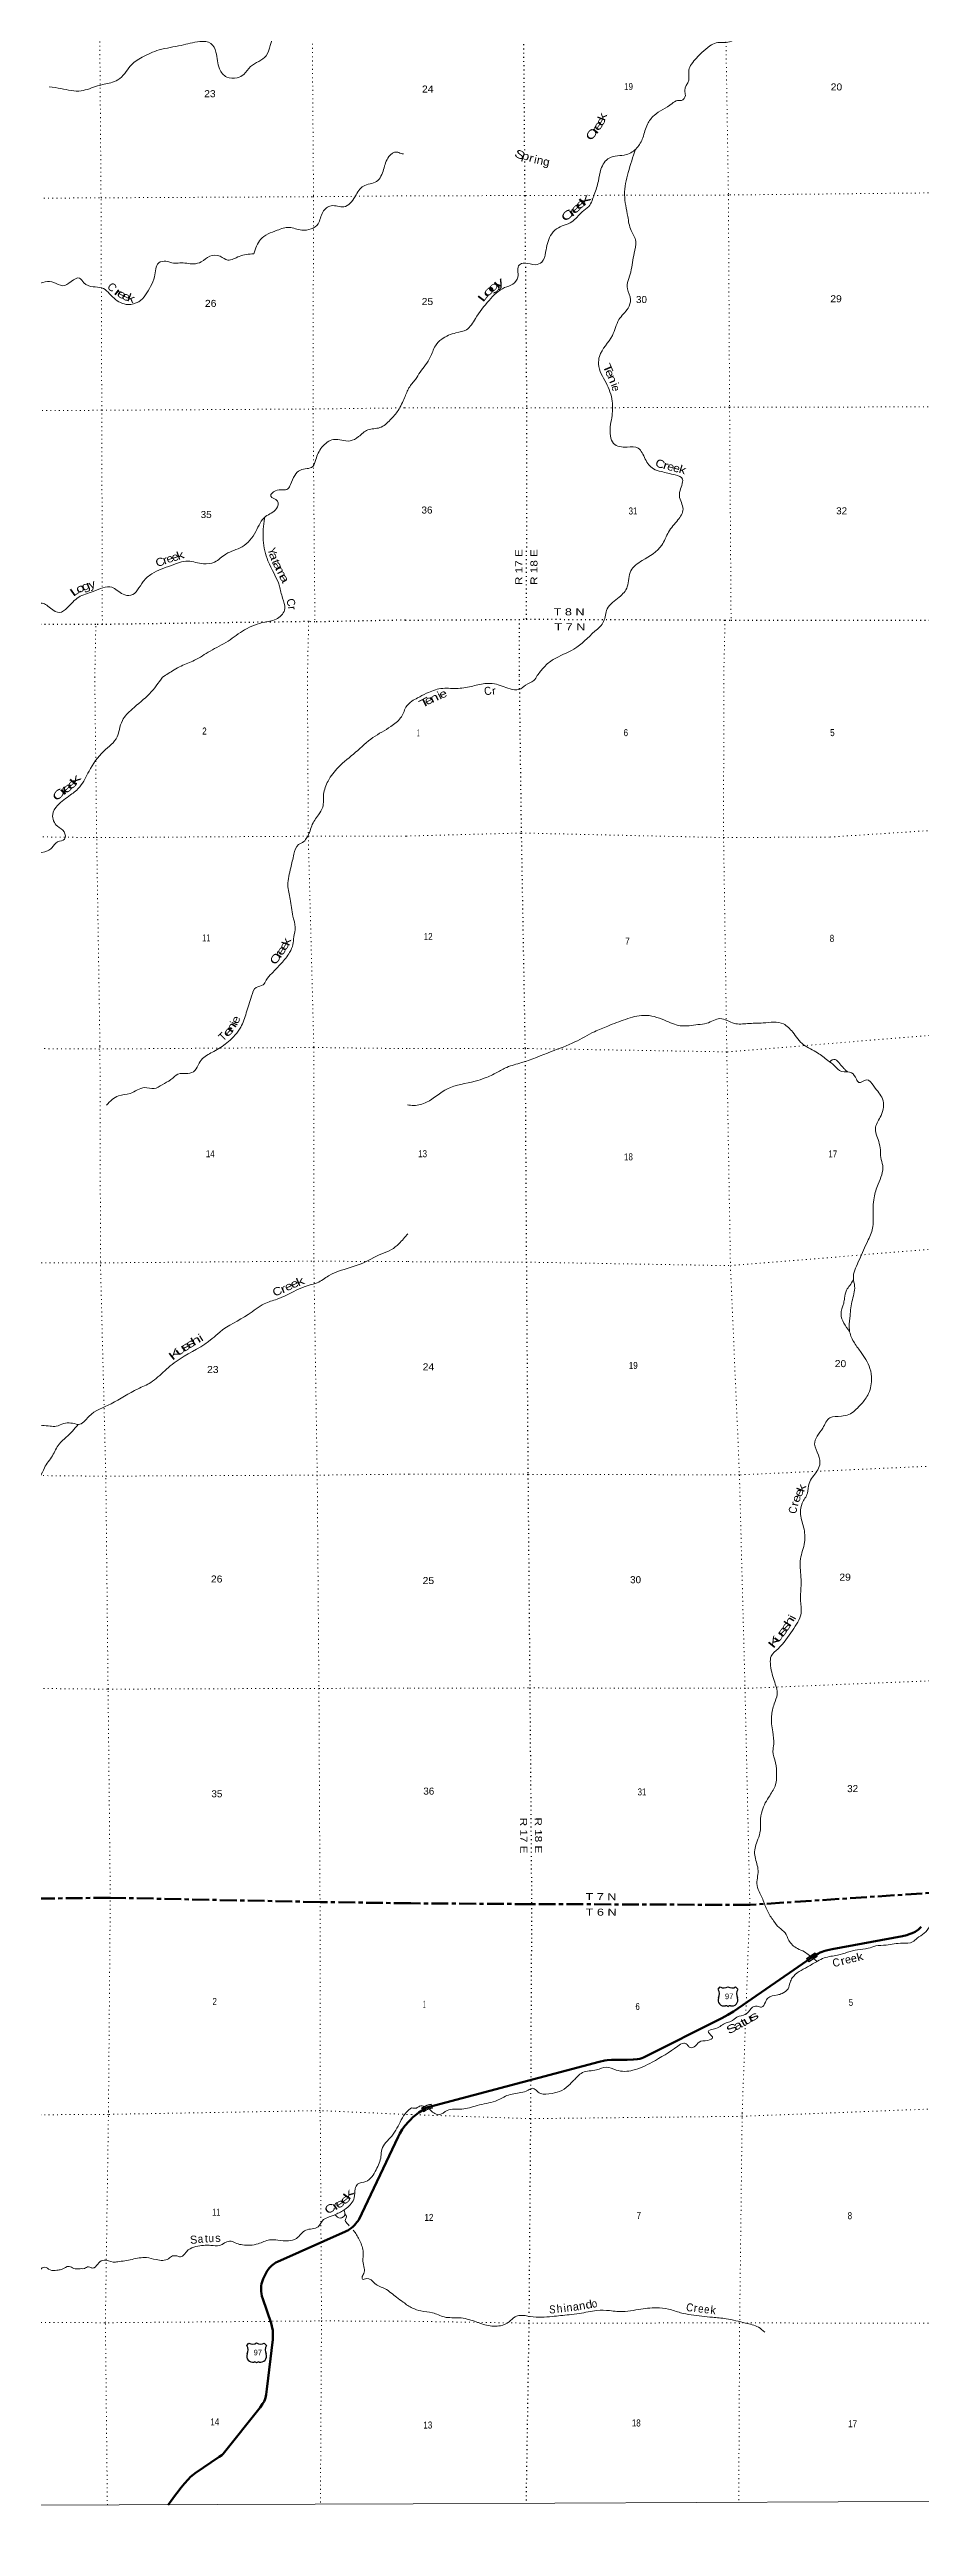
# Model space of a CAD drawing. Header units: feet. Extents: x -2 to 285336, y -549186 to -364975.
# Drawn here: x 86418 to 108175, y -549186 to -487635 of the extents above; entities that cross this region are included whole.
import ezdxf
from ezdxf.enums import TextEntityAlignment as Align

# ---------------------------------------------------------------- set-up
doc = ezdxf.new("R2010")
doc.units = ezdxf.units.FT
doc.header["$LTSCALE"] = 70
doc.linetypes.add('DOTTED', pattern=[1.5, 0.3, -1.2])
doc.linetypes.add('LONG_DASH_SHORT_DASH', pattern=[9.9, 6, -1.2, 1.5, -1.2])
for name, color, linetype, lineweight in [('11', 7, 'LONG_DASH_SHORT_DASH', 60), ('16', 7, 'Continuous', 25), ('20', 7, 'Continuous', 35), ('39', 7, 'Continuous', 13), ('4', 7, 'Continuous', 13), ('41', 7, 'Continuous', 13), ('55', 7, 'Continuous', 13), ('57', 7, 'Continuous', 13), ('6', 7, 'DOTTED', 25), ('7', 7, 'DOTTED', 13)]:
    doc.layers.add(name, color=color, linetype=linetype, lineweight=lineweight)

msp = doc.modelspace()

# ---------------------------------------------------------------- linework, layer by layer
at = {"layer": '11'}
for points in [[(127252.91, -533584.08), (124810.52, -533587.71), (119527.24, -533592.43), (114161.68, -533606.42), (108904.78, -533684.36), (103909.35, -534017.07), (98459.52, -533998.35), (95440.89, -533978.19)], [(95440.89, -533978.19), (93177.27, -533946.8), (87940.22, -533839.73), (82581.58, -533900.18), (77322.79, -533857.54), (72016.17, -533881.5), (71955.91, -533881.86), (66687.48, -533909.62), (63626.87, -533907.88)]]:
    msp.add_lwpolyline(points, dxfattribs=at)
at = {"layer": '16'}
for p, q in [((103119.03, -536128.05), (103170.34, -536069.29)), ((103362.1, -536063.32), (103361.82, -536063.52)), ((103554.19, -536069.2), (103605.58, -536128.05)), ((91350.5, -545030.92), (91401.81, -544972.16)), ((91593.57, -544966.19), (91593.29, -544966.39)), ((91785.66, -544972.07), (91837.05, -545030.92))]:
    msp.add_line(p, q, dxfattribs=at)
for centre, radius, start, end in [((103261.42, -535911.63), 182.07, 239.97227, 303.45418), ((103463.2, -535912.13), 181.52, 236.33975, 300.08743), ((103463.19, -535911.63), 182.07, 236.54582, 236.59441), ((103265.24, -536393.58), 151.42, 159.09177, 283.81923), ((102926.05, -536238.68), 222.05, 332.97043, 29.75871), ((103459.36, -536393.58), 151.42, 256.18077, 20.90823), ((103798.55, -536238.68), 222.05, 150.24129, 207.02957), ((91496.71, -545296.45), 151.42, 159.09177, 283.81923), ((91157.52, -545141.55), 222.05, 332.97043, 29.75871), ((91492.89, -544814.5), 182.07, 239.97227, 303.45418), ((91694.67, -544815), 181.52, 236.33975, 300.08743), ((91694.66, -544814.5), 182.07, 236.54582, 236.59441), ((91690.83, -545296.45), 151.42, 256.18077, 20.90823), ((92030.02, -545141.55), 222.05, 150.24129, 207.02957)]:
    msp.add_arc(centre, radius, start, end, dxfattribs=at)
for centre, major_axis, start_param, end_param in [((103320.58, -536592.4), (-19.56, 51.67), 4.95877769, 6.28318531), ((103404.03, -536592.4), (19.56, 51.67), 0, 1.32637542), ((91552.05, -545495.27), (-19.56, 51.67), 4.95877769, 6.28318531), ((91635.5, -545495.27), (19.56, 51.67), 0, 1.32637542)]:
    msp.add_ellipse(centre, major_axis=major_axis, ratio=0.929097, start_param=start_param, end_param=end_param, dxfattribs=at)
at = {"layer": '20', "lineweight": 70}
for points in [[(108185.42, -534568.2), (108116.14, -534630.77), (108034.49, -534687.81), (107960.54, -534726.35), (107887.12, -534752), (107824.96, -534771.05), (107716.76, -534796.82), (105960.69, -535124.82), (105812.12, -535157.21), (105759.74, -535172.63), (105715.06, -535188.05), (105661.13, -535211.17), (105606.01, -535238.6), (105465.88, -535327.45), (103498.35, -536683.81), (103358.2, -536768.65), (103212.02, -536845.48), (101251.37, -537832.54), (101214.84, -537845.75), (101162.46, -537862.71), (101099.29, -537875.04), (100997.61, -537885.83), (100844.38, -537892.34), (100451.25, -537893.89), (100343.61, -537898.94), (100291.23, -537908.19), (100148.52, -537943.24), (95911.7, -539063.67), (95888.38, -539070.19), (95852.16, -539080.98), (95839.45, -539085.8), (95823.46, -539093.7), (95806.81, -539101.76), (95790.9, -539111.24), (95643.37, -539209.22), (95523.32, -539304.02), (95497.13, -539326.06), (95480.85, -539341.58), (95471.8, -539351.79), (95463.11, -539364.29)], [(95463.11, -539364.29), (95389.22, -539439.58), (95306.66, -539532.44), (95271.77, -539575.57), (95229.63, -539635.47), (95169.92, -539734.3), (95126.2, -539818.96), (94143.46, -541886.67), (94121.93, -541920.34), (94099.63, -541951.24), (94073.69, -541984), (94038.8, -542021.99), (94002.89, -542055.88), (93951.8, -542096.82), (93907.45, -542128.78), (93868.97, -542154.95), (93849.98, -542165.75), (93813.69, -542184.06), (92112.57, -542935.84), (92071.58, -542959.48), (92042.33, -542978.48), (92006.93, -543003.64), (91975.11, -543029.31), (91946.38, -543056.01), (91916.62, -543087.84), (91858.77, -543168.46), (91807.06, -543261.21), (91759.1, -543360.46), (91730.37, -543436.45), (91715.99, -543488.82), (91707.79, -543539.13), (91705.73, -543587.4), (91706.76, -543653.11), (91708.81, -543680.84), (91714.97, -543734.23), (91728.31, -543799.95), (91748.18, -543868.45), (91954.41, -544472.07), (91973.58, -544544.41), (91991.54, -544619.88), (91996.67, -544644.53), (92000.26, -544677.9), (92002.31, -544743.62), (92002.83, -544814.98), (92000.86, -544877.72), (91849.13, -546124.54), (91830.41, -546251.52), (91813.99, -546335.72), (91797.57, -546389.12), (91779.1, -546430.19), (91744.21, -546491.8), (91684.94, -546577.68), (90759.4, -547736.73), (90721.42, -547769.11), (90661.42, -547815.69), (90063.09, -548219.2), (90018.27, -548251.63)], [(90018.27, -548251.63), (89947.32, -548310.35), (89881.64, -548380.17), (89791.33, -548478.75), (89711.28, -548577.33), (89602.51, -548723.14), (89547.09, -548797.07), (89458.84, -548914.13), (89382.8, -549013.71)]]:
    msp.add_lwpolyline(points, dxfattribs=at)
at = {"layer": '39'}
for points in [[(107817.47, -478899.9), (107907.73, -479259.2), (107852.92, -479546.94), (107713.29, -479754.75), (107524.86, -479852.27), (107257.73, -479885.9), (107009.19, -480017.92), (106757.22, -480266.55), (106585.46, -480480.56), (106381.29, -480642.49), (105978.2, -480815.57), (105621.34, -480988.39), (105326.65, -481136.75), (105236.79, -481249.81), (105263.72, -481408.45), (105377.08, -481568.63), (105510.29, -481680.46), (105621.33, -481778.34), (105607.81, -481886.96), (105395.36, -482002.71), (105163.27, -482207), (105098.27, -482468.67), (105305.9, -482590.14), (105543.88, -482753.65), (105814.89, -483087.84), (105906.77, -483370.75), (105841.38, -483556.03), (105558.82, -483716.39), (105335.21, -484009.08), (105273.83, -484190.32), (105310.54, -484296.65), (105363.01, -484338.57), (105278.95, -484407.38), (105076.38, -484490.91), (104663.9, -484792.68), (104492.5, -485077.04), (104423.53, -485346.77), (104439.09, -485640.15), (104362.28, -485950.13), (104044.48, -486295.6), (103886.3, -486413.05), (103746.24, -486534.43), (103711.29, -486775.83), (103648.24, -487025.42), (103547.38, -487347.59), (103401.19, -487450.91), (103065.69, -487476.88), (102911.31, -487552.1), (102713.19, -487718.02), (102453.38, -488006.89), (102385.82, -488158.01), (102383.08, -488409.29), (102281.89, -488667.13), (102298.61, -488793.67), (102202.74, -488912.8), (102102.28, -488917.37), (101966, -488994.5), (101517.3, -489288.43), (101353.61, -489506.42), (101236.76, -489846.77), (101087.33, -490102.87), (100826.89, -490267.12), (100395.23, -490353.92), (100191.64, -490632.43), (100126.84, -490932.29), (100026.03, -491264.5), (99884.85, -491562.77), (99720.76, -491702.37), (99464.75, -491946.99), (99083.79, -492123.97), (98935.92, -492293.63), (98809.4, -492708.4), (98712.19, -492958.18), (98561.78, -493021.32), (98284.22, -492980.64), (98153.81, -493023.57), (98115.18, -493333.33), (97991.46, -493506.88), (97786.91, -493594.44), (97396.61, -493912.17), (97057.25, -494366.3), (96831.56, -494644.93), (96570.7, -494724.76), (96215.76, -494881.5), (96057.84, -495049.2), (95930.67, -495335.33), (95677.31, -495706.58), (95559.64, -495886.12), (95397.93, -496098.07), (95342.25, -496214.96), (95285.66, -496344.42)], [(86417.73, -488576.62), (86709.21, -488617.28), (87213.71, -488674.9), (87625.03, -488550.12), (87952.18, -488474.02), (88132.68, -488400.71), (88300.76, -488241.05), (88434.59, -488057.45), (88737, -487832.77), (89160.14, -487653.66), (89710.12, -487538.2), (90175.82, -487445.29), (90453.24, -487488.03), (90576.72, -487706.44), (90666.89, -488126), (90850.58, -488332.03), (91109.8, -488346.73), (91272.19, -488265.48), (91442.13, -488069.63), (91832.75, -487802.27), (91934.11, -487542.48), (92034.92, -487152.05), (92093.87, -486840.23), (92245.42, -486570.12), (92703.55, -486113.48), (93043.35, -485703.7), (93373.85, -485470.83), (93740.57, -485251.83), (93878.43, -485072.23), (93985.17, -484659.66), (94084.37, -484363.71), (94322.58, -484159.46), (94511.06, -484072.04), (94642.99, -483916.59), (94909.58, -483770.47), (95083.42, -483584.97), (95148.02, -483578.51), (95233.16, -483580.13)], [(91522.19, -492747.89), (91693.44, -492387.24), (92106.33, -492159.96), (92409.4, -492090.02), (92721.08, -492156.69), (93128.24, -491999.78), (93245.53, -491705.74), (93457.82, -491547.85), (93771.33, -491574.32), (94053.52, -491317.59), (94259.34, -491055.23), (94590.34, -490940.93), (94763.84, -490638.54), (94899.1, -490318.28), (95087.47, -490204.73), (95202.13, -490240.3), (95262.59, -490250.12)], [(101054.1, -490137.25), (100871.36, -490713.11), (100781.75, -491272.4), (100860.87, -491814.68), (100943.04, -492163.97), (101060.99, -492436.69), (101022.28, -492728.36), (100934.25, -493203.22), (100851.98, -493625.79), (100929.72, -493894.71), (100870.49, -494104.08), (100640.83, -494392.79), (100476.04, -494789.68), (100155.11, -495312.05), (100131.99, -495507.15), (100319.26, -495974.46), (100474.33, -496431.9), (100460.34, -496844.04), (100426.48, -497300.51), (100505.83, -497491.03), (100845.94, -497579.61), (101121.41, -497606.23), (101297.66, -497880.64), (101501.52, -498122.08), (101693.15, -498190.02), (102047.31, -498276.51), (102230.72, -498380.02), (102231.05, -498444.34), (102150.44, -498796.55), (102240.57, -499131.73), (102113.3, -499399.77), (101879.7, -499702.57), (101710.53, -500031.14), (101224.11, -500415.73), (100936, -500670.59), (100849.6, -501071.06), (100649.93, -501329.45), (100345.94, -501624.6), (100259.11, -501938.64), (100041.28, -502183.06), (99514.97, -502628.17), (99001.79, -502888.29), (98769.62, -503078.52), (98601.19, -503291.83)], [(63537.14, -501702.91), (63929.08, -501924.11), (64544.78, -502147.95), (65022.58, -502067.03), (65488.71, -502076.62), (66056.07, -502268.55), (67009.65, -502579.02), (67707.54, -502758.2), (68256.68, -502920.09), (68739.7, -503122.52), (69304.24, -503123.54), (70024.2, -502824.29), (70759.94, -502452.6), (71214.84, -502182.89), (71882.89, -501956.26), (72192.25, -501950.6), (72540.46, -502105.51), (72781.1, -501999.73), (73111.45, -501730.68), (73374.14, -501614.73), (73654.8, -501474.57), (73838.3, -501160.08), (74222.95, -500904.81), (74627.91, -500701.68), (74856.44, -500583.91), (75110.59, -500347.42), (75362.59, -500078.78), (75484.68, -499495.31), (75666.28, -499208.96), (75728.8, -498790.6), (75898.45, -498526.43), (76319.75, -498385.52), (76789.15, -498218.23), (77157.28, -497856.53), (77382.63, -497463.43), (77673.02, -497246.85), (78208.67, -497067.15), (78519.45, -496922.81), (78963.84, -496540.61), (79203.93, -496308.21), (79329.41, -496050.3), (79823.57, -495561.32), (79953.05, -495301.37), (80087.26, -495208.21), (80331.58, -495024.03), (80546.15, -494454.13), (80578.79, -494096.23), (80716.3, -493834.23), (80985.8, -493428.84), (80982.55, -493135.43), (81154.16, -492859.19), (81362.68, -492761.61), (81839.5, -492923.88), (82189.46, -493016.48), (82416.99, -493137.87), (82746.36, -493112.01), (83021.92, -493188.92), (83358, -493323.8), (83613.48, -493402.84), (83968.49, -493264.29), (84245.56, -493224.63), (84565.4, -493321.41), (84859.03, -493396.23), (85188.42, -493374.38), (85678.39, -493321.54), (85807.34, -493409.28), (85832, -493539.78), (86054.96, -493528.55), (86534.83, -493463.7), (86750.14, -493544.96), (86964.67, -493441.32), (87171.23, -493355.82), (87282.23, -493473.8), (87511.68, -493573.07), (87724.75, -493600.08), (88033.21, -493857.7), (88385.46, -494016.61), (88650.35, -493944.86), (88946.08, -493565.46), (89047.5, -493319.73), (89150.51, -492975.52), (89331.14, -492932.36), (89522.21, -492983.6), (89674.86, -492974.75), (90022.52, -492999.03), (90209.16, -492951.81), (90423.51, -492805.98), (90680.68, -492810.64), (90877.96, -492904.05), (91156.82, -492812.13), (91522.19, -492747.89)], [(84534.25, -501629.87), (84921.64, -501547.42), (85026.15, -501556.91), (85215.5, -501676.49), (85432.19, -501609.02), (85607.4, -501708.58), (85893, -501785.44), (86077.24, -501645.79), (86217.19, -501484.27), (86444.7, -501601.64), (86676.22, -501714.97), (86862.57, -501601.43), (87152.73, -501328.58), (87511.74, -501188), (87981.41, -501083.01), (88259.39, -501256.38), (88450.36, -501283.5), (88762.32, -500942.2), (88980.46, -500744.09), (89461.75, -500538.55), (89879.18, -500431.83), (90267.19, -500496.09), (90542.25, -500454.44), (90824.67, -500253.97), (91229.72, -500072.95), (91573.64, -499687.27), (91819.17, -499314.16), (92091.56, -499115.76), (92118.89, -498928.71), (91947.59, -498803.01), (92067.57, -498669.73), (92374.75, -498621.87), (92440.58, -498513), (92544.1, -498287.35), (92686.17, -498153.96), (92995.19, -498065.9), (93072.8, -497890.64), (93224.19, -497584.35), (93516.68, -497389.87), (93926.66, -497423.87), (94139.17, -497318.23), (94371.51, -497150.19), (94670.6, -497092.33), (94928.95, -496900.03), (95128.85, -496663.83), (95285.66, -496344.42)], [(91786.94, -499359.49), (91759.4, -499907.35), (91878.11, -500425.24), (92164.06, -501056.79), (92241.66, -501353.82), (92299.01, -501614.78), (92115.23, -501862.96), (91802.21, -501953.05), (91294.75, -502146.67), (90880.07, -502428.22), (90433.12, -502677.79), (90044.35, -502908.97), (89713.47, -503051.4), (89533.07, -503148.83), (89246.63, -503330.54)], [(89246.63, -503330.54), (88919.46, -503743.08), (88485.73, -504127.51), (88242.29, -504416.34), (88167.21, -504639.85), (88111.97, -504819.03), (87776.55, -505182.77), (87409.73, -505679.33), (87182.91, -506068.54), (86949.04, -506272.91), (86619.11, -506540.16), (86501.84, -506761.91), (86621.99, -507056.59), (86787.49, -507198.27), (86800.53, -507377.04), (86622.15, -507446.44), (86482.39, -507598), (86372.33, -507671), (86085.49, -507741.06), (85872.92, -507802.63), (85653.73, -507757.73), (85437.84, -507584.2), (85212.79, -507569.48), (85090.32, -507578.26), (84877.5, -507595.62), (84631.34, -507757.86), (84427.32, -507911.82), (84198.29, -508262.86), (84077.57, -508587.12), (83937.7, -508718.59), (83591.49, -508947.75), (83357.62, -509152.12), (83242.53, -509406.02), (83030.38, -509541.94), (82791.96, -509651.89), (82646.8, -509914), (82505.39, -510129.88), (82279.9, -510396.49), (82019.78, -510576.91), (81930.36, -510750.27), (81901.61, -510997.62), (81721.72, -511155.45), (81550.15, -511365.47), (81566.57, -511429.68), (81454.46, -511496.67), (81322.77, -511654.21), (81200.82, -511757.43), (80949.98, -511799.13), (80789.73, -511878.47), (80702.4, -512065.88), (80719.51, -512252.66), (80571.22, -512315.85), (80377.02, -512429.56), (80249.22, -512564.97), (80216.31, -512786.22), (80120.59, -512911.38), (79916.09, -512978.93), (79790.52, -513154.52), (79756.36, -513512.42), (79796.21, -513813.61), (79657.31, -514119.9), (79621.78, -514232.65), (79616.2, -514313.06), (79492.04, -514380.12), (79225.31, -514454.08), (78902.48, -514554.49), (78637.78, -514632.45), (78346.98, -514712.57), (78092.2, -514768.37), (77905.96, -514869.97), (77683.43, -514945.66), (77495.01, -515017.13)], [(98601.19, -503291.83), (98515.33, -503411.55), (98311.52, -503530.63), (98145.37, -503639.66), (97920.67, -503622.48), (97531.16, -503497.58), (97292.45, -503492.5), (96951.68, -503562.07), (96580.76, -503613.7), (96193.65, -503615.22), (95838.98, -503733.01), (95608.68, -503850.32), (95472.53, -503929.12), (95317.56, -504077.88)], [(95317.61, -504079.24), (95187.69, -504348.33), (94945.86, -504564.81), (94499.46, -504838.79), (94065.65, -505207.14), (93635.88, -505581.5), (93378.69, -505926.68), (93268.03, -506252.89), (93243.73, -506578.58), (93140.34, -506768.1), (92969.16, -507048.46), (92915.83, -507209.54), (92852.23, -507332.51), (92772.5, -507441.5), (92638.34, -507516.66), (92523.16, -507754.48), (92448.73, -508094.54), (92372.82, -508529.06), (92433.01, -508878.36), (92499.66, -509303.97), (92557.44, -509580.94), (92522.63, -509822.3), (92501.61, -510015.34), (92418.34, -510210.76), (92208.96, -510483.31), (91973.34, -510733.92), (91835.67, -510901.54), (91758, -511020.57), (91585.61, -511083.9), (91468.32, -511301.64), (91336.09, -511722.43), (91197.48, -512080.96), (90888.15, -512440.53), (90564.01, -512665.54), (90279.72, -512834.04), (90155.99, -512977.47), (90052.59, -513164.98), (89876.24, -513238.38), (89629.26, -513253.94), (89455.27, -513389.63), (89235.04, -513517.56), (89034.72, -513615.22), (88797.56, -513590.53), (88434.81, -513735.39), (88147.9, -513793.39), (87843.92, -514030.34)], [(95358.54, -514019.13), (95519.7, -514035.53), (95838.37, -513954), (96356.85, -513620.83), (97050.27, -513429.46), (97298.74, -513348.21), (97595.17, -513210.58), (97839.49, -513083.18), (98210.2, -512965.33), (98945.48, -512689.5), (99542.47, -512448.34), (100029.09, -512191.55), (100361.61, -512049.77), (100806.39, -511883.45), (101261.4, -511783.33), (101779.27, -511903.71), (102172.83, -512042.65), (102612.02, -512014.83), (102832.56, -511981.85), (103163.15, -511864.16), (103522.56, -511985.16), (103849.52, -511989.9), (104242.61, -511972.3), (104746.15, -511998.41), (104979.45, -512204.2), (105251.2, -512518.21), (105600.83, -512719.53), (105856.16, -512911.19), (106025.05, -513042.98), (106200, -513184.78), (106450.83, -513219.92), (106569.67, -513380), (106632.09, -513458.02), (106822.44, -513395.06), (107005.47, -513556.9), (107221.06, -513871.13), (107184.24, -514288.7), (107046.73, -514580.24), (107126.05, -514935.14), (107168.83, -515147.7), (107179.43, -515334.3), (107226.18, -515532.8), (107113.29, -516002.85), (107010.03, -516340.41), (106991.38, -516796.04), (106964.36, -517141.33), (106827, -517479.02), (106617.83, -517947.45), (106494.75, -518361.34), (106525.42, -518549.87), (106456.42, -518943.49), (106405.52, -519349.08), (106394.43, -519654.16), (106503.62, -519940.72), (106670.86, -520184.9), (106908.84, -520607.41), (106949.84, -520892.23), (106852.74, -521275.92), (106664.97, -521529.52), (106378.85, -521759.43), (106194.45, -521802.3), (105909.75, -521843.56), (105728.01, -522099.14), (105526.67, -522505.32), (105619.77, -522775.88), (105652.62, -523020.59), (105477.05, -523324.32), (105389.29, -523485.22), (105345.91, -523730.22), (105218.3, -523975.56), (105172.89, -524210.55), (105252.25, -524579.5), (105275.46, -524952.69), (105174.45, -525370.51), (105183.86, -525818.01), (105184.73, -526100.97), (105175.66, -526412.07), (105186.68, -526735.13), (104973.35, -527155.41), (104613.72, -527614.39), (104441.8, -527801.7), (104422.3, -527984.41), (104515.89, -528411.5), (104589.16, -528758.4), (104519.69, -528995.49), (104450.42, -529298.8), (104479.72, -529692.03), (104506.74, -530000.98), (104485.22, -530175.66), (104552.3, -530464.39), (104577.32, -530775.35)], [(105895.45, -512942.47), (106036.61, -512886.4), (106155.29, -512998.32), (106253.92, -513108.31), (106316.28, -513166.26), (106351.25, -513194.99)], [(95371.54, -517240.89), (95144.42, -517490.94), (94960.45, -517638.74), (94722, -517742.67), (94177.11, -518003.17), (93391.35, -518293.26), (93109.11, -518467.79), (92906.57, -518527.28), (92105.08, -518877.76), (91786.33, -518990.2), (91382.11, -519261.92), (90671.49, -519700.26), (90487.61, -519864.14), (89684.96, -520367.35), (89300.97, -520665.07), (88951.11, -520960.57), (88632.61, -521117.22), (87959.8, -521491.03), (87405.2, -521811.88), (87139.16, -522010.42), (87137.15, -522010.43)], [(106398.69, -519690.23), (106255.47, -519474.09), (106186.6, -519255.61), (106251.93, -518976.4), (106275.62, -518851.88), (106323.15, -518653.02), (106403.02, -518536.3), (106494.18, -518394.35)], [(87137.15, -522010.43), (86781.48, -521984.45), (86589.04, -522053.93), (86438.37, -522048.81), (86245.46, -522033.9), (85988.16, -521999.28), (85632.34, -521945.16), (85043.39, -521868.33), (84378.17, -521802.01), (83473.89, -521729.09), (83043.59, -521647.28), (82906.06, -521479.31), (82724.77, -521385.95), (82469.31, -521321.18), (82191.62, -521230.42), (81928.29, -521193.82), (81561.25, -521290.49), (80945.18, -521392.67), (80686.87, -521536.9), (80413.95, -521582.76), (80040.68, -521641.28), (79611.84, -521822.71), (79006.74, -522091.62), (78012.7, -522491.48), (77808.03, -522528.89), (77649.86, -522620.27), (77350.97, -522692.4), (76993.57, -522714.66), (76616.87, -522879.7), (76218.26, -523079.04), (76059.76, -523142.17), (75951.99, -523235.38), (75623.24, -523353.91), (75368.99, -523506.16), (74941.55, -523577.06), (74738.98, -523630.53), (74648.97, -523699.4), (74331.86, -523743.51), (73827.22, -524017.84), (73375.42, -524404.39), (73137.86, -524667.06), (72865.81, -524867.64), (72349.58, -525224.43), (72051.74, -525483.45), (71901.75, -525602.92), (71611.27, -525739.31), (71109.9, -525880.99), (70830.8, -525898.75), (70429.7, -526009.68), (70153.61, -526206.27), (69992.17, -526432.31), (69776.21, -526606.43), (69545.36, -526631.94), (69326.36, -526621.2), (69184.34, -526726.56), (68966.39, -526904.71), (68964.39, -526906.73), (68780.19, -527012.34), (68227.96, -527037.77), (67724.73, -527205.59), (67390.67, -527452.77), (67216.66, -527584.44)], [(87137.15, -522010.43), (86841.66, -522329.72), (86665.83, -522497.57), (86494.72, -522789.99), (86295.56, -523094.63), (86182.25, -523306.31), (86062.49, -523441.67), (85987.58, -523697.34), (85924.19, -523856.47), (85862.82, -524017.6), (85726.8, -524118.9), (85659.51, -524298.16), (85602.04, -524439.17), (85457.83, -524512.38), (85323.63, -524579.51), (84962.15, -524591.73), (84647.1, -524645.88), (84483.25, -524799.59), (84196.52, -524889.74), (83959.79, -524941.41), (83815.3, -524964.38), (83654.38, -524923.15), (83364.9, -524880.69), (83062.43, -525029.21), (82898.19, -525112.59), (82755.89, -525169.72), (82620.23, -525335.32), (82361.87, -525469.5), (81951.4, -525703.08), (81590.33, -525789.65), (81373.32, -525774.89), (81179.46, -525589.17), (80928.37, -525586.66), (80689.4, -525596.14), (80482.55, -525603.42), (80306.27, -525604.36), (80193.39, -525617.22), (79741.83, -525686.26), (79507.57, -525820.3), (79273.02, -525902.09), (79109.12, -526045.76), (78854.69, -526165.86), (78566.05, -526274.1), (78337.36, -526325.72), (78165.43, -526471.44), (78007.45, -526596.99), (77913.95, -526760.32), (77679.92, -526934.55), (77024.84, -527245.96), (76712.13, -527360.38), (76578.04, -527447.6), (76345.9, -527601.73), (76284.53, -527762.86), (76283.57, -527951.76), (76166.23, -528161.46), (76096.84, -528324.65), (76013.58, -528522.09), (75938.18, -528689.33), (75929.27, -528892.35), (75817.51, -529021.63), (75625.99, -529255.89), (75418.26, -529466.14), (75400.94, -529600.88), (75248.53, -529646.01), (74875.5, -529748.74), (74600.93, -529856.9), (74372.71, -529994.92), (74011.96, -530137.76), (73859.48, -530168.83), (73633.08, -530272.68), (73512.75, -530305.56), (73279.58, -530274.81), (72976.55, -530322.86), (72695.32, -530318.52), (72316.07, -530387.12), (72089.52, -530462.84), (71733.78, -530424.8), (71249.48, -530383.51), (71018.47, -530380.88), (70861.9, -530397.9), (70588.58, -530371.42), (70138.43, -530331.93), (69951.71, -530347.13), (69849.28, -530347.74), (69634.83, -530433.44), (69450.82, -530573.2)], [(111148.33, -526214), (111096.46, -526304.51), (111087.11, -526525.3), (111080.57, -527006.98), (111087.66, -527354.14), (110992.05, -527571.25), (111075.02, -527809.75), (111202.53, -528180.51), (111287.8, -528515.33), (111264.42, -528738.18), (111162.48, -528854.98), (111036.13, -528859.49), (110885.62, -528836), (110765.39, -528872.6), (110661.68, -529065.66), (110624.05, -529220.34), (110718.65, -529328.34), (110815.49, -529510.58), (110757.92, -529703.47), (110442.66, -530240.54), (110079.04, -530709.57), (109825.14, -530979.49), (109745.33, -531118.28), (109643.88, -531391.61), (109522.94, -531851.66), (109435.7, -532179.12), (109432.35, -532393.87), (109360.63, -532554.7), (109297.28, -532823.87), (109374.24, -533066.4), (109377.12, -533349.36), (109281.18, -533460.12), (109108.91, -533535.05), (108882.72, -533684.44), (108760.77, -533815.37), (108663.21, -534050.56), (108511.73, -534362.22), (108262.12, -534724.44), (108088.01, -534853.56), (107973.96, -534944.32), (107721.31, -534971.4), (107312.29, -535023.18), (107051.6, -535044.27), (106865.23, -535101.2), (106600.59, -535140.37), (106099.54, -535272.79), (105766.8, -535344.33), (105602.56, -535421.24), (105348.27, -535566.73), (104968.02, -535843.17), (104914.2, -535953.76), (104864.55, -536114.5), (104712.48, -536233.51), (104604.27, -536268.05), (104355.8, -536347.29), (104297.95, -536451.88), (104202.06, -536576.68), (104089.65, -536551.03), (104013.44, -536553.34), (103941.4, -536609.82), (103801.44, -536752.85), (103587.03, -536821.93), (103440.93, -536926.86), (103314.68, -536965.49), (103056.36, -537104.98), (102870.08, -537187.99), (102898.3, -537234.04), (102980.85, -537336.07), (102856.71, -537404.79), (102640.21, -537447.78), (102520.23, -537566.66), (102397.9, -537575.17), (102341.54, -537509.16), (102257.19, -537475.38), (102110.98, -537546.19), (101468.36, -537948.09), (100989.6, -538152.66), (100572.37, -538146.28), (100323.43, -538073), (100080.94, -538142.19), (99730.13, -538209.79), (99606.07, -538306.61), (99420.12, -538497.99), (99216.02, -538657.34), (98969.53, -538730.55), (98678.69, -538731.7), (98570.13, -538651.85), (98483.72, -538600.01), (98371.56, -538652.63), (98193.2, -538703.5), (97840.42, -538781.15)], [(104577.32, -530775.35), (104551.97, -531010.26), (104404.4, -531287.78), (104215.01, -531663.81), (104173.71, -531930.89), (104162.54, -532213.9), (104088.99, -532428.93), (104031.89, -532776.34), (104111.17, -533117.2), (104103.71, -533301.86), (104086.22, -533482.54), (104229.83, -533873.32), (104347.08, -534169.88), (104500.28, -534416.12), (104643.22, -534586.14), (104788.03, -534714.01), (104882.89, -534904.29), (105096.13, -535108.15), (105270.9, -535191.75), (105397.54, -535281.57), (105588.71, -535429.91)], [(89600.99, -542790.22), (89693.53, -542815.79), (89887.4, -542641.8), (90079.77, -542560.25), (90453.19, -542527.86), (90666.13, -542532.6), (90916.58, -542420.57), (91101.72, -542481.75), (91240.5, -542515.07), (91632.03, -542488.6), (91918.71, -542390.41), (92125.64, -542397.2), (92388.87, -542415.71), (92587.37, -542352.22), (92821.25, -542149.85), (93128.07, -542061.59), (93265.68, -541883.93), (93407.93, -541818.76), (93594.3, -541741.28), (93834.55, -541601.17), (94031.93, -541336.73), (94054.79, -541113.53), (94116.42, -540998.62), (94322.93, -540931.06), (94576.4, -540640.16), (94699.07, -540305.84), (94720.19, -540130.88), (94967.39, -539795.81), (95206.18, -539392.46), (95333.66, -539200.79), (95462.07, -539086.59)], [(97840.42, -538781.15), (97556.02, -538920.74), (97103.06, -539032.9), (96716.21, -539122.72), (96353.26, -539154.25), (96140.97, -539261.45), (96016.48, -539217.79), (95911.89, -539123.88), (95797.37, -539062.12), (95658.94, -539052.63), (95586.86, -539095.05), (95462.07, -539086.59)], [(93546.76, -541762.29), (93679.24, -541845.26), (93755.41, -541816.67), (93793.31, -541770.22), (93793.01, -541715.96), (93776.39, -541642.75)], [(63652.82, -542998.41), (63843.45, -542953.59), (64226.16, -543146.2), (64724.45, -543173.34), (64997.06, -543073.23), (65321.55, -542910.51), (65560.1, -542824.67), (65907.44, -542798.46), (66351.04, -542743.54), (66650.31, -542741.74), (67008.72, -542538.62), (67415.73, -542405.55), (67724.86, -542369.52), (68370.94, -542245.05), (68792.74, -542244.52), (69291.61, -542376.15), (69691.41, -542391.82), (70078.43, -542636.66), (70703.63, -543091.07), (71226.16, -543503.89), (71424.51, -543773.98), (71693.12, -544037.62), (71999.36, -544204.57), (72287.54, -544373.64), (72600.22, -544255.2), (73005.32, -544140.23), (73280.86, -544204.88), (73615.3, -544385.73), (73820.45, -544434.73), (74084.31, -544206.06), (74363.81, -543898.93), (74854.2, -543590.52), (75048.85, -543557.2), (75262.5, -543328.83), (75692.41, -542980.6), (76075.67, -542911.97), (76464.97, -542845.32), (76831.21, -542605.99), (77148.37, -542569.91), (77506.33, -542646.13), (77954.1, -542619.31), (78640.94, -542599.09), (79253.72, -542627.55), (79853.48, -542840.96), (80292.17, -542987.02), (80661.83, -543000.87), (81031.23, -542968.5), (81354.62, -542968.56), (81621.52, -542924.75), (81926.74, -542908.84), (82212.65, -543031.71), (82421.85, -543086.71), (82745.16, -543072.71), (83090.8, -543100.77), (83453.99, -543034.27), (83691.3, -543087.1), (83929.77, -542987.19), (84231.17, -543007.48), (84399.83, -542996.41), (84562.31, -542957.25), (84785.53, -543004.14), (84864.47, -543112.17), (85093.68, -543152.99), (85308.88, -543203.94), (85463.45, -543186.93), (85634.07, -543165.81), (85766.99, -543229.31), (86020.01, -543217.74), (86180.24, -543136.39), (86304.43, -543073.35), (86435.37, -543142.89), (86608.15, -543149.89), (86720.52, -543129.12), (86914.94, -543053.59), (87029.71, -543105.15), (87106.11, -543116.74), (87216.54, -543110.05), (87292.84, -543105.57), (87399.05, -543060.72), (87459.45, -543086.48), (87537.8, -543088.01), (87653.6, -542962.73), (87785.8, -542897.62), (88011.03, -542944.49), (88125.5, -542939.78), (88484.69, -542877.33), (88843.99, -542834.97), (89085.3, -542883.76), (89396.51, -542861.79), (89494.55, -542792.87), (89600.99, -542790.22)], [(93798.11, -541743.66), (93837.76, -541816.17), (93808.12, -541904.77), (93868.88, -541994.83), (93909, -542040.63)], [(94004.76, -542144.33), (94032.6, -542178.72), (94168.48, -542413.02), (94258.5, -542705.87), (94247.64, -542920.95), (94282.78, -543099.59), (94271.45, -543228.27), (94227.85, -543335.03), (94240.1, -543369.12), (94336.45, -543358.49), (94546.02, -543479.81), (94801.86, -543612.91), (95090.28, -543826.19), (95255.65, -543945.76), (95368.61, -544031.49), (95482.58, -544094.21)], [(95482.58, -544094.21), (95696.76, -544167.99), (95985.73, -544213.01), (96280.91, -544318.22), (96656.06, -544338.82), (97035.42, -544425.63), (97334.59, -544522.79), (97685.64, -544535.46), (97895.96, -544440.31), (98052.01, -544311.25), (98168.25, -544278.69), (98435.1, -544305.73), (98705.94, -544322.73), (98972.66, -544305.63), (99397.76, -544261.81), (99650.39, -544230.72), (100089.43, -544154.74), (100406.36, -544159.51), (100590.96, -544180.86), (101134.38, -544130.56), (101579.53, -544086.67), (101880.5, -544119.6), (102177.65, -544212.75), (102440.57, -544265.91), (102974.3, -544326.02), (103315.4, -544360.8), (103803.15, -544471.27), (104122.39, -544574.37), (104281.23, -544698.17)]]:
    msp.add_spline(points, degree=3, dxfattribs=at)
at = {"layer": '4'}
msp.add_lwpolyline([(0, -366365.25), (31582.88, -366343.53), (63165.7, -366278.36), (94748.41, -366169.75), (126330.93, -366017.71), (157911.89, -365844.7), (189495.2, -365583.27), (221076.83, -365300.9), (252658.04, -364975.08), (254669.81, -547785.08), (222837.13, -548113.49), (191004.05, -548398.11), (159170.58, -548638.96), (127336.83, -548836), (95502.83, -548989.27), (63668.65, -549098.74), (31834.35, -549164.42), (0, -549186.32)], close=True, dxfattribs=at)
at = {"layer": '55', "linetype": 'DOTTED', "lineweight": 100}
msp.add_arc((96046.17, -539557.19), 514.25, 98.79256, 126.93366, dxfattribs=at)
at = {"layer": '57'}
for p, q in [((105327.96, -535356.14), (105536.11, -535217.67)), ((105386.12, -535443.56), (105327.96, -535356.14)), ((105386.12, -535443.56), (105594.27, -535305.1)), ((105536.11, -535217.67), (105594.27, -535305.1)), ((95763.12, -539190.94), (95709.15, -539100.88)), ((95983.33, -539097.95), (95953.03, -538998.05))]:
    msp.add_line(p, q, dxfattribs=at)
msp.add_lwpolyline([(105533.87, -535228.76), (105339.05, -535358.37), (105388.35, -535432.46), (105583.17, -535302.86)], close=True, dxfattribs=at)
for points in [[(95709.78, -539100.31), (95778.19, -539056.11), (95840.93, -539027.79), (95906.88, -539007.92), (95953.03, -538998.05)], [(95947.5, -539007.41), (95908.87, -539015.67), (95843.74, -539035.3), (95782.03, -539063.15), (95719.92, -539103.28), (95765.77, -539179.8)], [(95763.67, -539190.66), (95829.05, -539148.64), (95883.48, -539124.41), (95941.55, -539107), (95983.33, -539097.95)], [(95765.77, -539179.8), (95825.24, -539141.58), (95880.69, -539116.89), (95939.55, -539099.25), (95973.15, -539091.97), (95947.5, -539007.41)]]:
    msp.add_lwpolyline(points, dxfattribs=at)
at = {"layer": '6'}
msp.add_line((98146.57, -501887.97), (98148.91, -503293.72), dxfattribs=at)
for points in [[(98197.65, -470392.07), (98175.09, -475447.49), (98197.59, -480669.5), (98246.98, -486042.12), (98279.06, -490176.98)], [(98281.12, -490442.54), (98287.71, -491292.17), (98334.77, -496602.49), (98325.4, -501880.96)], [(95308.53, -501903.87), (93049.78, -501948.44), (92893.05, -501941.23), (87742.25, -502012.78), (87579.53, -502015.65), (82432.44, -502012.82), (82243.64, -502023.87), (79665.34, -501848.64), (76967.76, -501973.49), (71692.53, -502073.84), (66271.78, -501969.96), (63538.93, -501946.85)], [(95308.53, -501903.87), (98146.57, -501887.97), (98325.4, -501880.96), (103289.68, -501901.84), (103440.43, -501905.03), (108597.52, -501902.74), (108716.06, -501896.06), (113937.36, -501873.31), (114021.76, -501870.84), (119275.05, -501813.75), (124578.7, -501780.5), (127077.79, -501757.77)], [(98148.91, -503293.72), (98200.55, -507225.72), (98295.36, -512609.78), (98327.86, -517951.94), (98368.26, -523255.94), (98414.8, -528596.03), (98459.52, -533998.35), (98431.91, -539360.82), (98391.49, -544472.48), (98319.04, -548977.47)]]:
    msp.add_lwpolyline(points, dxfattribs=at)
at = {"layer": '7'}
for p, q in [((87553.29, -503336.31), (87579.53, -502015.65)), ((92893.05, -501941.23), (92861.99, -503315.58)), ((103289.68, -501901.84), (103258.48, -503271.43))]:
    msp.add_line(p, q, dxfattribs=at)
for points in [[(93012.66, -470375.54), (93122.32, -475401.33), (93050.15, -480663.22), (92974.4, -486027.64), (93014.8, -491303), (93003.17, -496626.88), (93049.78, -501948.44)], [(87742.25, -502012.78), (87727.64, -496658.9), (87709.2, -491349.25), (87668.84, -486083.93), (87782.07, -480554.52)], [(103294.62, -480713.78), (103291.75, -486084.67), (103374.4, -491278.21), (103403.36, -496584.61), (103440.43, -501905.03)], [(76901.03, -491422.68), (82397.5, -491379.45), (87709.2, -491349.25), (92998.8, -491321.17), (95264.78, -491300.34)], [(127019.72, -491202.81), (124611.42, -491207.41), (119305.67, -491222.57), (113963.56, -491201.76), (108681.96, -491222.83), (103374.4, -491278.21), (98287.71, -491292.17), (95264.78, -491300.34)], [(95286.64, -496599.21), (93003.17, -496626.88), (87727.64, -496658.9), (82417.96, -496691.09), (76947.46, -496700.03), (71591.64, -496746.54), (66279.49, -496668.22), (63524.32, -496634.19)], [(95286.64, -496599.21), (98334.77, -496602.49), (103403.36, -496584.61), (108683, -496573.6), (113978.63, -496544.42), (119207.91, -496509.57), (124588.05, -496498.01), (127048.72, -496474.39)], [(87867.4, -549019.51), (87818.61, -544458.83), (87894.84, -539179.4), (87940.22, -533839.73), (87885.06, -528625.32), (87829.3, -523304.42), (87696.36, -518044.19), (87682.2, -512550.36), (87599.75, -507340.07), (87553.29, -503336.31)], [(92861.99, -503315.58), (92884.23, -507306.19), (93022.11, -512586.41), (93021.74, -517927.75), (93107.78, -523276.61), (93149.52, -528605.63), (93177.27, -533946.8), (93182.99, -539085.21), (93213.5, -544416.25), (93187.32, -548998.7)], [(103258.48, -503271.43), (103253.52, -507340.31), (103334.2, -512696.33), (103424.88, -518040.27), (103649.59, -523269.29), (103788.36, -528598.99), (103909.35, -534017.07), (103807.05, -536799.89)], [(95330.81, -507301.17), (98200.55, -507225.72), (103253.52, -507340.31), (105913.17, -507325.85), (108622.47, -507150.63), (113966.16, -507221.94), (119468.42, -507305.74), (124713.64, -507346.26), (127107.79, -507208.43)], [(64193.74, -507304.79), (66201.51, -507252.08), (71591.25, -507364.26), (76901.95, -507352.33), (82162.1, -507273.16), (87599.75, -507340.07), (92884.23, -507306.19), (95330.81, -507301.17)], [(95352.73, -512615.38), (93022.11, -512586.41), (87679.41, -512624.66), (82346.35, -512590.5), (77050.16, -512682.73), (71745.64, -512724.76), (66345.63, -512570.44), (63568.35, -512639.14)], [(127136.49, -512426.5), (124703.68, -512578.21), (119406.28, -512554.88), (113972.21, -512441.79), (108604.15, -512270.23), (103334.2, -512696.33), (98369.66, -512612.57), (95352.73, -512615.38)], [(95374.7, -517939.67), (98327.86, -517951.94), (103424.88, -518040.27), (108606.57, -517614.51), (113994.66, -517777.97), (119416.59, -517857), (124683.7, -517812.21), (127165.64, -517722.47)], [(63583.09, -517996.83), (66478.11, -517961.22), (71809.03, -517973.28), (77109.71, -517963.42), (82436.53, -517959.43), (87699.15, -517969.89), (93021.74, -517927.75), (95374.7, -517939.67)], [(127194.55, -522978.31), (124675.73, -523040.13), (119428.81, -523126.99), (114085.22, -523085.78), (108729.57, -523036.59), (103649.59, -523269.29), (98368.26, -523255.94), (95396.61, -523249.74)], [(95396.61, -523249.74), (93107.78, -523276.61), (87755, -523301.63), (82472.08, -523253.11), (77203.42, -523247.93), (66605.92, -523237.48), (63597.64, -523284.02)], [(63612.22, -528584.74), (66700.01, -528588.3), (71974.57, -528578.6), (77303.11, -528522.35), (82598.09, -528572.81), (87885.06, -528625.32), (93149.52, -528605.63), (95418.7, -528601.84)], [(95418.7, -528601.84), (98414.8, -528596.03), (103862.66, -528601.78), (108864.44, -528400.43), (114290.19, -528392.21), (119461.02, -528372.82), (124744.26, -528356.06), (127223.79, -528292.43)], [(103795.93, -537102.52), (103717.81, -539227.62), (103654.7, -544465.83), (103631.76, -548954.29)], [(95462.69, -539261), (93180.2, -539159.51), (87892.05, -539253.7), (82621.62, -539285.48), (77366.91, -539252.87), (72040.32, -539297.05), (66709.69, -539339.24)], [(95462.69, -539261), (98431.91, -539360.82), (103715.02, -539301.92), (108939.52, -539100.76), (114246.05, -538831.05), (119470.78, -538704.15), (124810.9, -538921.97), (127282.09, -538888.31)], [(63656.45, -544663.75), (66682.34, -544524), (72030.79, -544437.49), (77357.62, -544435.51), (82638.3, -544441.84), (87892.91, -544461.62), (93213.5, -544416.25), (95484, -544426.09)], [(127311.34, -544204.56), (124805.23, -544244.21), (119449.63, -544213.09), (114136.07, -544153.7), (108996.19, -544476.95), (103654.7, -544465.83), (98391.49, -544472.48), (95484, -544426.09)]]:
    msp.add_lwpolyline(points, dxfattribs=at)

# ---------------------------------------------------------------- texts
at = {"layer": '16'}
for p in [(103391.99, -536373.83), (91623.46, -545276.7)]:
    msp.add_text('97', height=140, dxfattribs=at).set_placement(p, align=Align.CENTER)
at = {"layer": '41'}
for s, rotation, width, p in [('k', 69.687, 1.35, (100318.2, -489355.93)), ('e', 60.31, 1.45, (100271.91, -489482.69)), ('C', 53.273, 1.5, (100033.37, -489823.63)), ('r', 53.735, 1.9, (100131.82, -489705.21)), ('e', 54.781, 1.65, (100200.77, -489598.01)), ('S', 332.941, 1.45, (98122.85, -490355.88)), ('p', 341.801, 1.25, (98283.8, -490398.64)), ('r', 344.941, 1.2, (98429.62, -490451.03)), ('n', 347.636, 1.1, (98653.92, -490508.04)), ('g', 349.085, 1.1, (98812.55, -490543.21)), ('C', 41.666, 1.65, (99419.36, -491853.81)), ('r', 38.08, 1.95, (99530.61, -491781.4)), ('e', 43.498, 2, (99636.81, -491673.4)), ('e', 43.896, 2, (99744.28, -491570.19)), ('k', 44.331, 2.25, (99860.44, -491474.77)), ('r', 321.915, 1.95, (88080.27, -493788.24)), ('o', 44.791, 2.05, (97450.23, -493745.86)), ('g', 42.931, 2.1, (97568.73, -493637.59)), ('y', 37.333, 1.85, (97697.78, -493552.24)), ('e', 330.309, 1.45, (88180.13, -493845.14)), ('e', 334.403, 1.35, (88298.35, -493904.63)), ('k', 340.195, 1.35, (88430.08, -493950.33)), ('L', 52.916, 1.8, (97328.18, -493870.04)), ('T', 292.743, 1.5, (100274.62, -495650.49)), ('e', 291.857, 1.25, (100324.19, -495767.8)), ('n', 291.949, 1.35, (100387.51, -495913.63)), ('i', 291.949, 1.05, (100447.13, -496051.59)), ('e', 279.608, 0.95, (100467.29, -496126.37)), ('C', 335.149, 1.2, (101628.84, -498086.32)), ('r', 340.403, 1.35, (101779.62, -498130.36)), ('e', 342.251, 1.15, (101907.85, -498163.49)), ('e', 343.225, 1.1, (102053.79, -498200.5)), ('k', 343.731, 1.25, (102201.59, -498238.84)), ('C', 21.262, 1.15, (89218.1, -500543.86)), ('r', 18.699, 1.3, (89341.28, -500495.62)), ('e', 18.699, 1.15, (89455.92, -500456.83)), ('e', 17.639, 1.15, (89587.78, -500417.38)), ('k', 18.639, 1.35, (89720.03, -500375.73)), ('a', 289.505, 1.3, (91929.92, -500338.84)), ('t', 291.682, 1.15, (91983.42, -500475.86)), ('g', 22.109, 1.4, (87360.72, -501144.06)), ('y', 17.913, 1.2, (87510.5, -501100.97)), ('a', 295.596, 1.45, (92038.47, -500582.4)), ('m', 297.186, 1.25, (92115.12, -500741.05)), ('a', 297.131, 1.5, (92197.64, -500902.96)), ('L', 35.527, 1.75, (87118.85, -501254.15)), ('o', 27.87, 1.4, (87231.83, -501196)), ('T', 27.653, 1.65, (95831.88, -504051.92)), ('e', 26.336, 1.35, (95930.97, -503992.9)), ('n', 26.124, 1.45, (96069.11, -503933.93)), ('i', 27.539, 1.2, (96201.9, -503876.96)), ('e', 22.01, 1.25, (96284.26, -503837.98)), ('C', 11.535, 0.95, (97385.73, -503771.96)), ('e', 42.599, 1.95, (87050.43, -506068.15)), ('k', 51.57, 2, (87144.94, -505959.8)), ('C', 48.46, 1.65, (86721.9, -506326.1)), ('r', 46.065, 2.2, (86840.96, -506229.7)), ('e', 40.696, 1.85, (86930.55, -506169.84)), ('C', 57.619, 1.4, (92143.5, -510425.42)), ('r', 59.607, 1.65, (92223.49, -510310.04)), ('e', 58.501, 1.55, (92289.96, -510214.37)), ('e', 59.955, 1.5, (92366.54, -510092.12)), ('k', 71.335, 1.35, (92433.06, -509975.92)), ('e', 46.902, 1.95, (90961.57, -512244.46)), ('n', 57.496, 1.65, (91039.73, -512132.73)), ('i', 65.922, 1.1, (91115.36, -512024.21)), ('e', 68.574, 1.25, (91161.87, -511927.79)), ('C', 23.435, 1.2, (92148.52, -518770.53)), ('r', 23.435, 1.45, (92299.18, -518708.61)), ('e', 24.21, 1.3, (92431.56, -518644.78)), ('e', 24.21, 1.3, (92576.62, -518578.12)), ('k', 23.007, 1.45, (92720.44, -518522.61)), ('K', 38.246, 1.75, (89611.54, -520325.07)), ('u', 37.33, 1.9, (89747.55, -520223.9)), ('s', 34.799, 1.9, (89874.24, -520142.13)), ('s', 31.96, 1.8, (89989.37, -520069.72)), ('h', 30.306, 1.6, (90123.27, -519991.73)), ('i', 31.585, 1.35, (90251.79, -519921.67)), ('e', 70.2, 1.2, (105161.65, -523895.02)), ('e', 65.708, 1.3, (105223.88, -523756.28)), ('k', 68.866, 1.4, (105289.48, -523629.72)), ('C', 80.154, 0.9, (105081.08, -524165.85)), ('r', 77.329, 1.15, (105118.78, -524015.1)), ('h', 58.437, 1.6, (104974.12, -526979.79)), ('i', 62.351, 1.2, (105053.6, -526867.49)), ('K', 51.142, 1.75, (104592.16, -527503.76)), ('u', 52.691, 1.9, (104700.42, -527370.05)), ('s', 54.191, 1.95, (104796.41, -527243.18)), ('s', 56.289, 1.85, (104885.9, -527115.12)), ('C', 11.378, 0.95, (106083.28, -535554.73)), ('r', 14.961, 1.2, (106254.21, -535511.98)), ('k', 14.932, 1.2, (106681.35, -535409.88)), ('s', 31.63, 1.8, (104052.54, -536885.04)), ('S', 28.643, 1.5, (103501.35, -537195.34)), ('a', 28.095, 1.5, (103650.01, -537113.36)), ('t', 29.264, 1.4, (103788.83, -537042.15)), ('u', 29.192, 1.6, (103903.53, -536973.24)), ('C', 31.079, 1.35, (93474.92, -541692.22)), ('r', 34.344, 1.8, (93621.8, -541615.05)), ('e', 30.51, 1.5, (93718.15, -541564.38)), ('e', 38.85, 1.8, (93869.09, -541449.99)), ('k', 55.054, 1.85, (93971.65, -541309.25)), ('a', 3.699, 0.9, (90197.84, -542462.74)), ('u', 0.802, 0.9, (90463.84, -542446.71)), ('S', 0.449, 0.9, (98979.2, -544227.53)), ('h', 6.053, 0.95, (99166.64, -544204.55)), ('n', 10.059, 1.05, (99737.72, -544131.77)), ('d', 10.827, 1.15, (99908.77, -544100.8)), ('o', 8.326, 0.9, (100041.39, -544080)), ('C', 350.165, 0.9, (102392.51, -544176.38)), ('e', 352.754, 0.9, (102674.6, -544207.46)), ('e', 353.754, 0.85, (102824.63, -544226.02))]:
    msp.add_text(s, height=200, rotation=rotation, dxfattribs=dict(at, width=width)).set_placement(p, align=Align.CENTER)
for s, rotation, p in [('i', 347.636, (98537.04, -490484.39)), ('C', 314.653, (87915.15, -493653.27)), ('Y', 286.3, (91889.69, -500210.79)), ('C', 283.914, (92356.54, -501484.83)), ('r', 277.3, (92383.65, -501613.05)), ('r', 6.626, (97528.79, -503767.86)), ('T', 43.943, (90813.03, -512387.87)), ('e', 12.647, (106379.1, -535477.7)), ('e', 12.647, (106524.93, -535446.28)), ('S', 4.646, (90029.52, -542484.74)), ('t', 2.954, (90344.28, -542455.37)), ('s', 5.117, (90634.96, -542440.59)), ('i', 6.682, (99299.24, -544193.45)), ('n', 7.089, (99414.32, -544177.54)), ('a', 6.791, (99575.28, -544155.66)), ('r', 353.395, (102543.78, -544191.99)), ('k', 354.08, (102982.44, -544243.55))]:
    msp.add_text(s, height=200, rotation=rotation, dxfattribs=at).set_placement(p, align=Align.CENTER)
at = {"layer": '6'}
for s, rotation, width, p in [('R 17 E', 89.898, 1.25, (98227.29, -501026.71)), ('R 18 E', 89.898, 1.25, (98605.71, -501023.91)), ('T 8 N', 359.759, 1.35, (99010.16, -501783.84)), ('T 7 N', 359.759, 1.35, (99029.35, -502155.47)), ('R 17 E', 270.474, 1.25, (98172.82, -531839.65)), ('R 18 E', 270.474, 1.25, (98538.32, -531834.55)), ('T 7 N', 359.803, 1.35, (99806.75, -533898.11)), ('T 6 N', 359.803, 1.35, (99809.41, -534284.9))]:
    msp.add_text(s, height=175, rotation=rotation, dxfattribs=dict(at, width=width)).set_placement(p)
at = {"layer": '7'}
for s, width, p in [('23', 1.1, (90284.16, -488833.81)), ('24', 1.1, (95723.56, -488717.6)), ('19', 0.85, (100769.36, -488654.57)), ('20', 1.1, (105928.26, -488664.91)), ('26', 1.1, (90303.74, -494074.77)), ('25', 1.1, (95715.43, -494028.11)), ('30', 1.05, (101067.08, -493977.74)), ('29', 1.1, (105918.1, -493959.02)), ('35', 1.05, (90197.87, -499352.93)), ('36', 1.05, (95711.33, -499240.07)), ('31', 0.85, (100881.65, -499264.12)), ('32', 1.05, (106064.25, -499260.45)), ('2', 0.85, (90236.56, -504764.21)), ('1', 0.4, (95601.6, -504807.62)), ('6', 0.85, (100757.55, -504805.18)), ('5', 0.85, (105914.81, -504804.35)), ('11', 0.65, (90236.3, -509932.03)), ('12', 0.85, (95767.72, -509900.41)), ('7', 0.85, (100796.63, -510017.1)), ('8', 0.85, (105904.87, -509945.94)), ('14', 0.85, (90326.96, -515328.33)), ('13', 0.85, (95627.86, -515329.66)), ('17', 0.85, (105869.89, -515334.83)), ('18', 0.85, (100767.96, -515408.4)), ('23', 1.1, (90357.21, -520722.31)), ('24', 1.1, (95740.12, -520656.97)), ('19', 0.85, (100887.19, -520621.53)), ('20', 1.1, (106029.46, -520576.2)), ('26', 1.1, (90453.28, -525959.26)), ('25', 1.1, (95739.03, -525998.66)), ('30', 1.05, (100919.78, -525977.44)), ('29', 1.1, (106144.11, -525912.69)), ('35', 1.05, (90465.42, -531327.63)), ('36', 1.05, (95756.02, -531261.27)), ('31', 0.85, (101106.69, -531280.62)), ('32', 1.05, (106339.27, -531199.05)), ('2', 0.85, (90491.39, -536518.52)), ('1', 0.4, (95749.92, -536589.11)), ('6', 0.85, (101051.48, -536643.07)), ('5', 0.85, (106377.51, -536543.5)), ('11', 0.65, (90485.23, -541785.7)), ('12', 0.85, (95785.43, -541916.54)), ('7', 0.85, (101083.28, -541869.02)), ('8', 0.85, (106351.57, -541873.84)), ('14', 0.85, (90438.85, -547028.18)), ('13', 0.85, (95757.83, -547105.94)), ('18', 0.85, (100962.88, -547054.57)), ('17', 0.85, (106364.55, -547074.15))]:
    msp.add_text(s, height=175, dxfattribs=dict(at, width=width)).set_placement(p)

doc.saveas('drawing.dxf')
